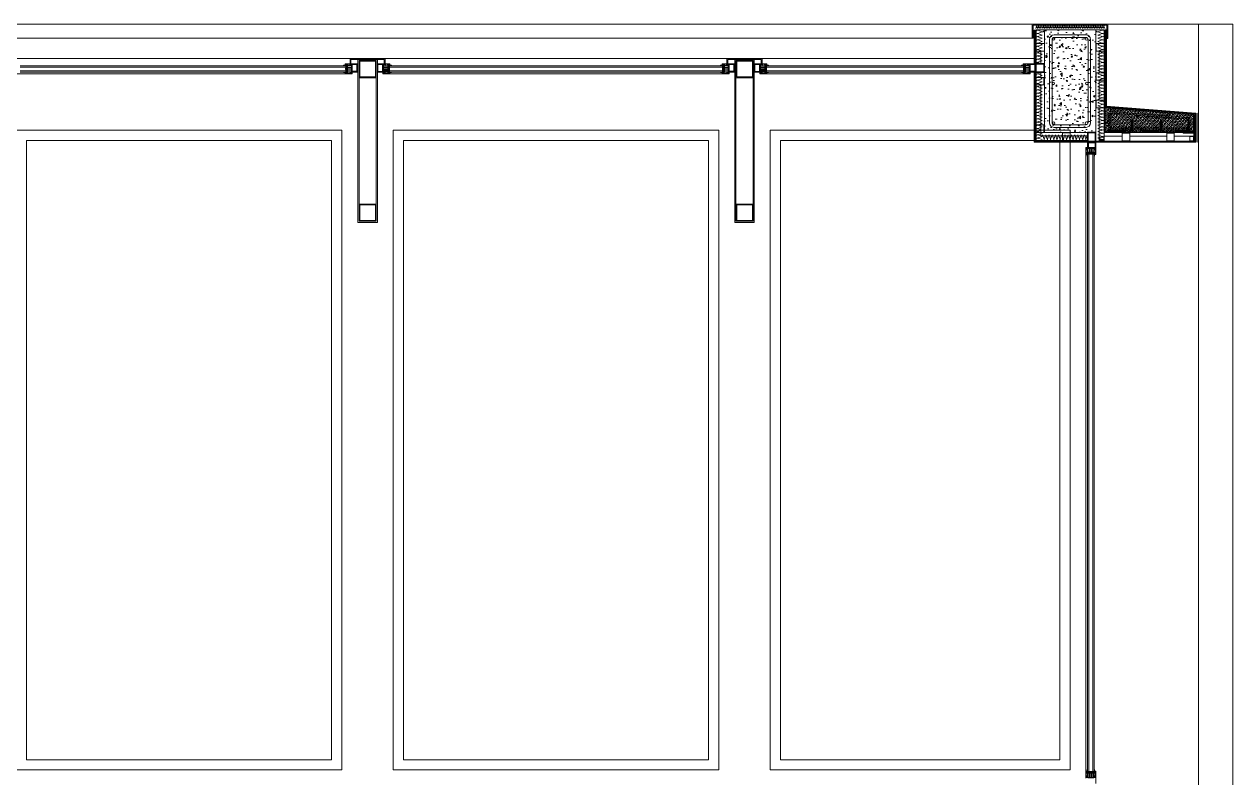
# Model space of a CAD drawing. Header units: metres. Extents: x -175 to 101, y -7 to 93.
# Drawn here: x 54.22 to 61.28, y -0.79 to 3.61 of the extents above; entities that cross this region are included whole.
import ezdxf

# ---------------------------------------------------------------- set-up
doc = ezdxf.new("R2010")
doc.units = ezdxf.units.M
doc.linetypes.add('HIDDEN', pattern=[0.375, 0.25, -0.125])
for name, color, linetype, lineweight, transparency in [('DC_AISLAMIENTO', 14, 'Continuous', 9, 0.3), ('DC_ARMADURA', 251, 'Continuous', 9, 0.3), ('DC_LINEA DISCONTINUA', 251, 'HIDDEN', 9, 0.3), ('DC_SOMBREADO', 252, 'Continuous', 9, 0.4), ('DC_TRANSPARENTE', 251, 'Continuous', 9, 0.4), ('DG_CALLES', 250, 'Continuous', 9, 0.5), ('DG_TRANSPARENTE', 251, 'Continuous', 9, 0.8)]:
    doc.layers.add(name, color=color, linetype=linetype, lineweight=lineweight, transparency=transparency)
doc.layers.add('DC_LINEA', color=251, linetype='Continuous', lineweight=9)

# ---------------------------------------------------------------- blocks, each defined once
blk = doc.blocks.new('AISLM1')
at = {"layer": 'DC_AISLAMIENTO'}
for p, q in [((-6235.44, 2491.68), (-6235.419, 2491.743)), ((-6235.417, 2491.743), (-6235.396, 2491.68))]:
    blk.add_line(p, q, dxfattribs=at)
blk.add_arc((-6235.44, 2491.749), 0.0225, 345, 90, dxfattribs=at)
blk = doc.blocks.new('pilarsito')
at = {"layer": 'DC_LINEA', "transparency": 33554475}
h = blk.add_hatch(dxfattribs=at)
h.set_pattern_fill('AR-CONC', color=256, scale=0.0005, angle=45)
h.set_pattern_definition([(95, (106.119246, -54.06023), (0.070047325, 0.05877669), [0.009525, -0.104775]), (40, (106.11925, -54.06023), (-0.08000923, 0.05508836), [0.00762, -0.08382029]), (145.45144, (106.12508, -54.05533), (-0.0099619, 0.11386505), [0.008095, -0.08904512]), (91.1842, (106.10129, -54.04227), (0.11070512, 0.0809767), [0.0142875, -0.1571625]), (141.63556, (106.11051, -54.03552), (-0.0035433, 0.17141338), [0.01214251, -0.1335678]), (36.18415, (106.10129, -54.04227), (-0.0035433, 0.17141338), [0.01142998, -0.12572987]), (66, (106.114756, -54.03778), (0.08975999, 0.017447575), [0.009525, -0.104775]), (11, (106.11476, -54.03778), (-0.04326996, 0.0869706), [0.00762, -0.08382]), (116.45145, (106.12224, -54.036325), (0.04649003, 0.10441817), [0.008095, -0.08904497]), (82.5, (106.119246, -54.06023), (-0.028802735, 0.030986707), [0, -0.082804, 0, -0.08509, 0, -0.0841375]), (52.5, (106.119246, -54.06023), (-0.011794864, 0.0590435), [0, -0.048514, 0, -0.080899, 0, -0.0320675]), (12.5, (106.09922, -54.080256), (0.049963932, 0.045913098), [0, -0.03175, 0, -0.09906, 0, -0.131445]), (2.5, (106.09024, -54.089236), (0.043381952, 0.061361196), [0, -0.041275, 0, -0.065786, 0, -0.093345])])
h.paths.add_polyline_path([(43.4781, 3.5734), (43.1781, 3.5734), (43.1781, 2.9734), (43.4781, 2.9734)])
at = {"layer": 'DC_LINEA'}
blk.add_lwpolyline([(43.1781, 2.9734), (43.4781, 2.9734), (43.4781, 3.5734), (43.1781, 3.5734)], close=True, dxfattribs=at)
at = {"layer": 'DG_TRANSPARENTE'}
for p, q in [((43.4216, 3.5434), (43.2347, 3.5434)), ((43.4216, 3.5285), (43.2347, 3.5285)), ((43.2081, 3.0299), (43.2081, 3.5169)), ((43.223, 3.0299), (43.223, 3.5169)), ((43.4333, 3.5169), (43.4333, 3.0299)), ((43.4481, 3.5169), (43.4481, 3.0299)), ((43.4216, 3.0183), (43.2347, 3.0183)), ((43.4216, 3.0034), (43.2347, 3.0034))]:
    blk.add_line(p, q, dxfattribs=at)
for centre in [(43.232, 3.519), (43.4243, 3.519), (43.2305, 3.2599), (43.4258, 3.2599), (43.232, 3.0278), (43.4243, 3.0278)]:
    blk.add_circle(centre, 0.00744, dxfattribs=at)
for centre, radius, start, end in [((43.2347, 3.5169), 0.0265, 90, 180), ((43.2347, 3.5169), 0.0116, 90, 180), ((43.4216, 3.5169), 0.0265, 0, 90), ((43.4216, 3.5169), 0.0116, 0, 90), ((43.2347, 3.0299), 0.0265, 180, 270), ((43.2347, 3.0299), 0.0116, 180, 270), ((43.4216, 3.0299), 0.0265, 270, 360), ((43.4216, 3.0299), 0.0116, 270, 360)]:
    blk.add_arc(centre, radius, start, end, dxfattribs=at)
blk = doc.blocks.new('viga huerta')
at = {"layer": 'DC_LINEA', "linetype": 'Continuous'}
for p, q in [((49.573, 4.8324), (49.573, 3.8951)), ((49.673, 4.8324), (49.673, 3.8951))]:
    blk.add_line(p, q, dxfattribs=at)
at = {"layer": 'DC_LINEA'}
blk.add_lwpolyline([(49.5659, 4.8396), (49.6801, 4.8396), (49.6801, 3.888), (49.5659, 3.888)], close=True, dxfattribs=at)
at = {"layer": 'DC_LINEA', "linetype": 'Continuous'}
for points in [[(49.573, 4.7324), (49.673, 4.7324), (49.673, 4.8324), (49.573, 4.8324)], [(49.5773, 4.7367), (49.6687, 4.7367), (49.6687, 4.8281), (49.5773, 4.8281)], [(49.573, 3.8951), (49.673, 3.8951), (49.673, 3.9951), (49.573, 3.9951)], [(49.5773, 3.8994), (49.6687, 3.8994), (49.6687, 3.9908), (49.5773, 3.9908)]]:
    blk.add_lwpolyline(points, close=True, dxfattribs=at)

msp = doc.modelspace()

# ---------------------------------------------------------------- hatches: boundary and pattern name
at = {"layer": 'DC_ARMADURA'}
h = msp.add_hatch(color=256, dxfattribs=at)
edge = h.paths.add_edge_path()
edge.add_arc((60.5671, 3.0816), 0.005, 0, 360)
h = msp.add_hatch(color=256, dxfattribs=at)
edge = h.paths.add_edge_path()
edge.add_arc((60.7198, 3.0697), 0.005, 0, 360)
h = msp.add_hatch(color=256, dxfattribs=at)
edge = h.paths.add_edge_path()
edge.add_arc((60.834, 3.0608), 0.005, 0, 360)
h = msp.add_hatch(color=256, dxfattribs=at)
edge = h.paths.add_edge_path()
edge.add_arc((61.0141, 3.0469), 0.005, 0, 360)
h = msp.add_hatch(color=256, dxfattribs=at)
edge = h.paths.add_edge_path()
edge.add_arc((60.5678, 3.003), 0.005, 0, 360)
h = msp.add_hatch(color=256, dxfattribs=at)
edge = h.paths.add_edge_path()
edge.add_arc((60.7186, 3.003), 0.005, 0, 360)
h = msp.add_hatch(color=256, dxfattribs=at)
edge = h.paths.add_edge_path()
edge.add_arc((60.8335, 3.003), 0.005, 0, 360)
h = msp.add_hatch(color=256, dxfattribs=at)
edge = h.paths.add_edge_path()
edge.add_arc((61.0143, 3.003), 0.005, 0, 360)
at = {"layer": 'DC_SOMBREADO', "linetype": 'Continuous', "true_color": 0x000000, "transparency": 33554495}
h = msp.add_hatch(dxfattribs=at)
h.set_pattern_fill('BRASS', color=18, scale=0.0025, angle=47)
h.set_pattern_definition([(47, (6277.349402, -2497.886408), (-0.011610240013, 0.010826723966), []), (47, (6277.343597, -2497.880995), (-0.011610240013, 0.010826723966), [0.0079375, -0.00396875])])
h.paths.add_polyline_path([(60.5331, 3.1178), (61.0481, 3.0774), (61.0481, 2.9774), (60.5331, 2.9774)])
h = msp.add_hatch(dxfattribs=at)
h.set_pattern_fill('BRASS', color=18, scale=0.0025, angle=47)
h.set_pattern_definition([(47, (6277.349402, -2497.886408), (-0.011610240013, 0.010826723966), []), (47, (6277.343597, -2497.880995), (-0.011610240013, 0.010826723966), [0.0079375, -0.00396875])])
h.paths.add_polyline_path([(60.5331, 3.1178), (61.0481, 3.0774), (61.0481, 2.9774), (60.5331, 2.9774)])
at = {"layer": 'DG_CALLES', "linetype": 'Continuous', "true_color": 0x636466, "transparency": 33554483}
h = msp.add_hatch(color=251, dxfattribs=at)
h.dxf.hatch_style = 1
h.paths.add_polyline_path([(61.0481, 3.0774), (61.0531, 3.0769), (61.0531, 2.9724), (60.5281, 2.9724), (60.5281, 3.1182), (60.5331, 3.1178), (60.5331, 2.9774), (61.0481, 2.9774)])
h = msp.add_hatch(color=251, dxfattribs=at)
h.dxf.hatch_style = 1
h.paths.add_polyline_path([(61.0481, 3.0774), (61.0531, 3.0769), (61.0531, 2.9724), (60.5281, 2.9724), (60.5281, 3.1182), (60.5331, 3.1178), (60.5331, 2.9774), (61.0481, 2.9774)])

# ---------------------------------------------------------------- linework, layer by layer
for p, q in [((56.1678, 3.3285), (56.1678, 3.3702)), ((56.2885, 3.3285), (56.2885, 3.3702)), ((58.3678, 3.3285), (58.3678, 3.3702)), ((58.4885, 3.3285), (58.4885, 3.3702)), ((60.1238, 3.3285), (60.1238, 3.3702)), ((60.4332, 2.9141), (60.4749, 2.9141))]:
    msp.add_line(p, q)
for points in [[(56.1355, 3.3512), (56.1355, 3.3618), (56.1097, 3.3618), (56.1097, 3.3512)], [(56.1097, 3.3501), (56.1097, 3.3395), (56.1355, 3.3395), (56.1355, 3.3501)], [(56.1355, 3.3274), (56.1355, 3.338), (56.1097, 3.338), (56.1097, 3.3274)], [(56.3208, 3.3512), (56.3208, 3.3618), (56.3465, 3.3618), (56.3465, 3.3512)], [(56.3465, 3.3501), (56.3465, 3.3395), (56.3208, 3.3395), (56.3208, 3.3501)], [(56.3208, 3.3274), (56.3208, 3.338), (56.3465, 3.338), (56.3465, 3.3274)], [(58.3355, 3.3512), (58.3355, 3.3618), (58.3097, 3.3618), (58.3097, 3.3512)], [(58.3097, 3.3501), (58.3097, 3.3395), (58.3355, 3.3395), (58.3355, 3.3501)], [(58.3355, 3.3274), (58.3355, 3.338), (58.3097, 3.338), (58.3097, 3.3274)], [(58.5208, 3.3512), (58.5208, 3.3618), (58.5465, 3.3618), (58.5465, 3.3512)], [(58.5465, 3.3501), (58.5465, 3.3395), (58.5208, 3.3395), (58.5208, 3.3501)], [(58.5208, 3.3274), (58.5208, 3.338), (58.5465, 3.338), (58.5465, 3.3274)], [(60.0916, 3.3512), (60.0916, 3.3618), (60.0658, 3.3618), (60.0658, 3.3512)], [(60.0658, 3.3501), (60.0658, 3.3395), (60.0916, 3.3395), (60.0916, 3.3501)], [(60.0916, 3.3274), (60.0916, 3.338), (60.0658, 3.338), (60.0658, 3.3274)], [(60.4321, 2.8819), (60.4427, 2.8819), (60.4427, 2.8561), (60.4321, 2.8561)], [(60.4549, 2.8561), (60.4443, 2.8561), (60.4443, 2.8819), (60.4549, 2.8819)], [(60.4559, 2.8819), (60.4665, 2.8819), (60.4665, 2.8561), (60.4559, 2.8561)], [(60.4321, -0.7915), (60.4427, -0.7915), (60.4427, -0.7657), (60.4321, -0.7657)], [(60.4549, -0.7657), (60.4443, -0.7657), (60.4443, -0.7915), (60.4549, -0.7915)], [(60.4559, -0.7915), (60.4665, -0.7915), (60.4665, -0.7657), (60.4559, -0.7657)]]:
    msp.add_lwpolyline(points, close=True)
for points in [[(56.1678, 3.3285), (56.1388, 3.3285), (56.1388, 3.3702)], [(56.2885, 3.3285), (56.3175, 3.3285), (56.3175, 3.3702)], [(58.3678, 3.3285), (58.3388, 3.3285), (58.3388, 3.3702)], [(58.4885, 3.3285), (58.5175, 3.3285), (58.5175, 3.3702)], [(60.1238, 3.3285), (60.0948, 3.3285), (60.0948, 3.3702)], [(60.4332, 2.9141), (60.4332, 2.8851), (60.4749, 2.8851)]]:
    msp.add_lwpolyline(points)
at = {"layer": 'DC_AISLAMIENTO'}
for p, q in [((60.1399, 3.5706), (60.1484, 3.5734)), ((60.1663, 3.5612), (60.1399, 3.57)), ((60.4899, 3.5612), (60.5163, 3.57)), ((60.5163, 3.5706), (60.5079, 3.5734))]:
    msp.add_line(p, q, dxfattribs=at)
for centre, start, end in [((60.1375, 3.5609), 75.00002, 180.00002), ((60.1375, 3.5797), 221.81443, 284.99999), ((60.1688, 3.5703), 255.00006, 19.46802), ((60.4875, 3.5703), 160.53198, 284.99994), ((60.5188, 3.5797), 255.00001, 318.18557), ((60.5188, 3.5609), 359.99998, 104.99998)]:
    msp.add_arc(centre, 0.00937, start, end, dxfattribs=at)
at = {"layer": 'DC_ARMADURA', "ltscale": 0.2}
for p, q in [((60.5536, 2.9997), (60.5536, 3.0855)), ((60.5621, 3.0838), (60.562, 3.0014)), ((61.017, 3.0617), (60.5643, 3.0969)), ((61.0164, 3.0517), (60.5651, 3.0868)), ((61.0192, 3.0484), (61.0193, 3.0014)), ((61.0276, 2.9997), (61.0277, 3.0496)), ((61.0159, 2.998), (60.5653, 2.998)), ((61.0159, 2.988), (60.5653, 2.988))]:
    msp.add_line(p, q, dxfattribs=at)
for centre in [(60.5671, 3.0816), (60.7198, 3.0697), (60.834, 3.0608), (61.0141, 3.0469), (60.5678, 3.003), (60.7186, 3.003), (60.8335, 3.003), (61.0143, 3.003)]:
    msp.add_circle(centre, 0.005, dxfattribs=at)
for centre, radius, start, end in [((60.5653, 3.0853), 0.0117, 94.76364, 180.28134), ((60.5652, 3.0837), 0.00311, 91.06541, 184.21855), ((61.0159, 3.0484), 0.00332, 359.83578, 85.35428), ((61.0151, 3.0493), 0.0126, 359.8255, 81.87696), ((60.5653, 2.9997), 0.0117, 180, 270), ((60.5653, 3.0014), 0.00333, 180, 270), ((61.0159, 3.0014), 0.00333, 270, 0), ((61.0159, 2.9997), 0.0117, 270, 0)]:
    msp.add_arc(centre, radius, start, end, dxfattribs=at)
at = {"layer": 'DC_LINEA'}
for p, q in [((60.1181, 3.5712), (60.1231, 3.5712)), ((60.1781, 3.5734), (60.1281, 3.5734)), ((60.4781, 3.5734), (60.5281, 3.5734)), ((60.5332, 3.5734), (60.5382, 3.5734)), ((60.1124, 3.5238), (60.1074, 3.5238)), ((60.5482, 3.5215), (60.5432, 3.5215)), ((60.4781, 2.9724), (60.4781, 3.3724)), ((60.1581, 2.9734), (60.1581, 2.9534)), ((60.43, 2.9174), (60.1181, 2.9174)), ((60.43, 2.9224), (60.1231, 2.9224)), ((60.43, 2.9274), (60.1281, 2.9274)), ((60.1581, 2.9534), (60.43, 2.9534)), ((60.43, 2.9174), (60.4781, 2.9174))]:
    msp.add_line(p, q, dxfattribs=at)
at = {"layer": 'DC_LINEA', "linetype": 'Continuous'}
for p, q in [((60.1581, 3.3734), (60.1581, 3.449)), ((60.4981, 3.3224), (60.4981, 3.449)), ((60.1581, 3.295), (60.1581, 3.3253)), ((60.4781, 3.1224), (60.4781, 3.3234)), ((60.1581, 2.9734), (60.1581, 3.2509)), ((60.4981, 3.1623), (60.4981, 3.2782)), ((60.4981, 2.9224), (60.4981, 3.1182)), ((60.5281, 3.1182), (60.5331, 3.1178)), ((60.5281, 3.1182), (60.5331, 3.1178)), ((61.0481, 3.0774), (60.5331, 3.1178)), ((61.0481, 3.0774), (61.0531, 3.0769)), ((61.0481, 3.0774), (61.0531, 3.0769)), ((61.0531, 3.0769), (61.0531, 2.9724)), ((61.0581, 3.0806), (61.0581, 2.9233)), ((61.0731, 3.0854), (61.0731, 2.9174)), ((61.0731, 3.0854), (61.0781, 3.085)), ((61.0781, 3.085), (61.0781, 2.9174)), ((60.5281, 2.9724), (61.0231, 2.9724)), ((60.5281, 2.9724), (60.5281, 2.9224)), ((60.9896, 2.9724), (61.0531, 2.9724)), ((61.0531, 2.9724), (61.0531, 2.9922)), ((61.0531, 2.9724), (61.0531, 2.9922)), ((61.0781, -1.1154), (61.0781, 2.967)), ((60.43, 2.9224), (61.0458, 2.9224)), ((60.43, 2.9174), (61.0458, 2.9174)), ((60.4981, 2.9307), (60.5281, 2.9307)), ((60.5281, 2.9524), (60.6326, 2.9524)), ((60.6767, 2.9524), (60.892, 2.9524)), ((60.9361, 2.9524), (61.05, 2.9524)), ((61.0458, 2.9174), (61.0458, 2.9224)), ((61.0476, 2.9174), (61.0476, 2.9243)), ((61.0476, 2.9174), (61.0631, 2.9174)), ((61.0481, 2.9243), (61.0499, 2.9243)), ((61.0495, 2.9243), (61.0495, 2.9224)), ((61.0495, 2.9224), (61.0531, 2.9224)), ((61.0572, 2.9224), (61.0495, 2.9224)), ((61.0731, 2.9174), (61.0781, 2.9174))]:
    msp.add_line(p, q, dxfattribs=at)
at = {"layer": 'DC_LINEA', "color": 7, "lineweight": 0}
for p, q in [((55.1281, 3.3634), (54.201, 3.3634)), ((54.201, 3.3554), (55.1281, 3.3554)), ((55.1281, 3.3337), (54.201, 3.3337)), ((54.201, 3.3258), (55.1281, 3.3258)), ((55.1281, 3.3634), (56.0553, 3.3634)), ((56.0553, 3.3554), (55.1281, 3.3554)), ((55.1281, 3.3337), (56.0553, 3.3337)), ((56.0553, 3.3258), (55.1281, 3.3258)), ((56.1678, 3.3702), (56.1388, 3.3702)), ((56.2885, 3.3702), (56.3175, 3.3702)), ((57.3281, 3.3634), (56.401, 3.3634)), ((56.401, 3.3554), (57.3281, 3.3554)), ((57.3281, 3.3337), (56.401, 3.3337)), ((56.401, 3.3258), (57.3281, 3.3258)), ((57.3281, 3.3634), (58.2553, 3.3634)), ((58.2553, 3.3554), (57.3281, 3.3554)), ((57.3281, 3.3337), (58.2553, 3.3337)), ((58.2553, 3.3258), (57.3281, 3.3258)), ((58.3678, 3.3702), (58.3388, 3.3702)), ((58.4885, 3.3702), (58.5175, 3.3702)), ((59.3222, 3.3634), (58.601, 3.3634)), ((58.601, 3.3554), (59.3222, 3.3554)), ((59.3222, 3.3337), (58.601, 3.3337)), ((58.601, 3.3258), (59.3222, 3.3258)), ((59.3222, 3.3634), (60.0114, 3.3634)), ((60.0114, 3.3554), (59.3222, 3.3554)), ((59.3222, 3.3337), (60.0114, 3.3337)), ((60.0114, 3.3258), (59.3222, 3.3258)), ((60.1238, 3.3702), (60.0948, 3.3702)), ((60.4749, 2.9141), (60.4749, 2.8851)), ((60.4305, 2.8017), (60.4305, 1.0479)), ((60.4385, 1.0479), (60.4385, 2.8017)), ((60.4601, 2.8017), (60.4601, 1.0479)), ((60.4681, 1.0479), (60.4681, 2.8017)), ((60.4305, -0.7113), (60.4305, 1.0479)), ((60.4385, 1.0479), (60.4385, -0.7113)), ((60.4601, -0.7113), (60.4601, 1.0479)), ((60.4681, 1.0479), (60.4681, -0.7113))]:
    msp.add_line(p, q, dxfattribs=at)
at = {"layer": 'DC_LINEA', "lineweight": 25}
for p, q in [((60.5013, 2.9242), (60.5013, 2.9224)), ((60.525, 2.9242), (60.525, 2.9224)), ((61.0486, 2.9492), (61.0504, 2.9492)), ((61.0486, 2.9255), (61.0504, 2.9255))]:
    msp.add_line(p, q, dxfattribs=at)
at = {"layer": 'DC_LINEA'}
for points in [[(60.5482, 3.5215), (60.5482, 3.6056), (60.1074, 3.6056), (60.1074, 3.5238)], [(60.5432, 3.5215), (60.5432, 3.6006), (60.1124, 3.6006), (60.1124, 3.5238)], [(56.1255, 3.3729), (56.1255, 3.4053), (56.3308, 3.4053), (56.3308, 3.3734)], [(56.1305, 3.3729), (56.1305, 3.4003), (56.3258, 3.4003), (56.3258, 3.3734)], [(58.5308, 3.3729), (58.5308, 3.4053), (58.3255, 3.4053), (58.3255, 3.3734)], [(58.5258, 3.3729), (58.5258, 3.4003), (58.3305, 3.4003), (58.3305, 3.3734)]]:
    msp.add_lwpolyline(points, dxfattribs=at)
at = {"layer": 'DC_LINEA', "lineweight": 25}
for points in [[(60.1181, 3.5712), (60.1181, 3.3734)], [(60.1231, 3.5712), (60.1231, 3.3734)], [(60.1281, 3.5734), (60.1281, 3.3734)], [(60.5281, 3.5734), (60.5281, 3.3734)], [(60.5332, 3.5734), (60.5332, 3.3734)], [(60.5382, 3.5734), (60.5382, 3.3734)], [(60.1181, 3.3253), (60.1181, 2.9174)], [(60.1231, 3.3253), (60.1231, 2.9224)], [(60.1281, 3.3253), (60.1281, 2.9274)], [(60.5281, 3.3734), (60.5281, 3.1182)], [(60.5332, 3.3734), (60.5332, 3.1228), (61.0572, 3.0816)], [(60.525, 2.9242), (60.5013, 2.9242)], [(61.0486, 2.9492), (61.0486, 2.9255)]]:
    msp.add_lwpolyline(points, dxfattribs=at)
at = {"layer": 'DC_LINEA', "lineweight": 15}
for points in [[(60.1755, 3.4932), (60.1281, 3.4932), (60.1281, 3.449), (60.1755, 3.449)], [(60.1299, 3.4932), (60.1299, 3.449)], [(60.4781, 3.449), (60.4808, 3.449), (60.4808, 3.4932), (60.4781, 3.4932)], [(60.4781, 3.449), (60.4781, 3.4932)], [(60.4808, 3.4932), (60.5281, 3.4932), (60.5281, 3.449), (60.4808, 3.449)], [(60.5264, 3.4932), (60.5264, 3.449)], [(60.4781, 3.2782), (60.4808, 3.2782), (60.4808, 3.3224), (60.4781, 3.3224)], [(60.4781, 3.2782), (60.4781, 3.3224)], [(60.4808, 3.3224), (60.5281, 3.3224), (60.5281, 3.2782), (60.4808, 3.2782)], [(60.5264, 3.3224), (60.5264, 3.2782)], [(60.1755, 3.295), (60.1281, 3.295), (60.1281, 3.2509), (60.1755, 3.2509)], [(60.1299, 3.295), (60.1299, 3.2509)], [(60.1781, 3.2509), (60.1755, 3.2509), (60.1755, 3.295), (60.1781, 3.295)], [(60.4781, 3.1182), (60.4808, 3.1182), (60.4808, 3.1623), (60.4781, 3.1623)], [(60.4781, 3.1182), (60.4781, 3.1623)], [(60.4808, 3.1623), (60.5281, 3.1623), (60.5281, 3.1182), (60.4808, 3.1182)], [(60.5264, 3.1623), (60.5264, 3.1182)], [(60.1755, 3.0175), (60.1281, 3.0175), (60.1281, 2.9734), (60.1755, 2.9734)], [(60.1299, 3.0175), (60.1299, 2.9734)], [(60.1781, 2.9734), (60.1755, 2.9734), (60.1755, 3.0175), (60.1781, 3.0175)], [(60.3285, 2.9734), (60.3285, 2.9708), (60.2844, 2.9708), (60.2844, 2.9734)], [(60.2844, 2.9708), (60.2844, 2.9224), (60.3285, 2.9224), (60.3285, 2.9708)], [(60.6326, 2.9724), (60.6326, 2.9697), (60.6767, 2.9697), (60.6767, 2.9724)], [(60.6326, 2.9724), (60.6767, 2.9724)], [(60.6767, 2.9697), (60.6767, 2.9224), (60.6326, 2.9224), (60.6326, 2.9697)], [(60.8925, 2.9724), (60.8925, 2.9697), (60.9367, 2.9697), (60.9367, 2.9724)], [(60.8925, 2.9724), (60.9367, 2.9724)], [(60.9367, 2.9697), (60.9367, 2.9224), (60.8925, 2.9224), (60.8925, 2.9697)], [(60.6767, 2.9241), (60.6326, 2.9241)], [(60.9367, 2.9241), (60.8925, 2.9241)]]:
    msp.add_lwpolyline(points, dxfattribs=at)
at = {"layer": 'DC_LINEA', "color": 8, "lineweight": 0, "true_color": 0x767676}
for points in [[(54.1582, 3.3157), (54.201, 3.3157), (55.1281, 3.3157)], [(56.0981, 3.3157), (56.0553, 3.3157), (55.1281, 3.3157)], [(56.3582, 3.3157), (56.401, 3.3157), (57.3281, 3.3157)], [(58.2981, 3.3157), (58.2553, 3.3157), (57.3281, 3.3157)], [(58.5582, 3.3157), (58.601, 3.3157), (59.3222, 3.3157)], [(60.0542, 3.3157), (60.0114, 3.3157), (59.3222, 3.3157)], [(60.4205, 2.8445), (60.4205, 2.8017), (60.4205, 1.0479)], [(60.4205, -0.7541), (60.4205, -0.7113), (60.4205, 1.0479)]]:
    msp.add_lwpolyline(points, dxfattribs=at)
at = {"layer": 'DC_LINEA', "color": 7, "lineweight": 0}
for points in [[(56.0553, 3.3634), (56.1002, 3.3634), (56.1002, 3.3554)], [(56.0553, 3.3337), (56.1002, 3.3337), (56.0997, 3.3448), (56.1002, 3.3554), (56.0553, 3.3554)], [(56.1002, 3.3337), (56.1002, 3.3258), (56.0553, 3.3258)], [(56.1355, 3.3702), (56.1271, 3.3702), (56.1271, 3.3692), (56.1239, 3.3692), (56.1239, 3.3702), (56.125, 3.3702), (56.125, 3.3713), (56.1103, 3.3713), (56.1103, 3.3702), (56.1119, 3.3702), (56.1119, 3.3692), (56.1055, 3.3692), (56.1055, 3.3702), (56.1071, 3.3702), (56.1071, 3.3713), (56.0997, 3.3713), (56.0997, 3.3702), (56.1013, 3.3702), (56.1013, 3.3697), (56.1013, 3.3692), (56.0981, 3.3692), (56.0981, 3.3734), (56.1388, 3.3734), (56.171, 3.3734)], [(56.1355, 3.3702), (56.1355, 3.3634), (56.1097, 3.3634), (56.1097, 3.3671), (56.1082, 3.3671), (56.1082, 3.3221), (56.1097, 3.3221), (56.1097, 3.3258), (56.1355, 3.3258), (56.1355, 3.3189), (56.1271, 3.3189), (56.1271, 3.32), (56.1239, 3.32), (56.1239, 3.3189), (56.125, 3.3189), (56.125, 3.3179), (56.1103, 3.3179), (56.1103, 3.3189), (56.1119, 3.3189), (56.1119, 3.32), (56.1055, 3.32), (56.1055, 3.3189), (56.1071, 3.3189), (56.1071, 3.3179), (56.0997, 3.3179), (56.0997, 3.3189), (56.1013, 3.3189), (56.1013, 3.3194), (56.1013, 3.32), (56.0981, 3.32), (56.0981, 3.3157), (56.1388, 3.3157), (56.1388, 3.3253), (56.171, 3.3253)], [(56.3208, 3.3702), (56.3292, 3.3702), (56.3292, 3.3692), (56.3323, 3.3692), (56.3323, 3.3702), (56.3313, 3.3702), (56.3313, 3.3713), (56.346, 3.3713), (56.346, 3.3702), (56.3444, 3.3702), (56.3444, 3.3692), (56.3508, 3.3692), (56.3508, 3.3702), (56.3492, 3.3702), (56.3492, 3.3713), (56.3566, 3.3713), (56.3566, 3.3702), (56.355, 3.3702), (56.355, 3.3697), (56.355, 3.3692), (56.3582, 3.3692), (56.3582, 3.3734), (56.3175, 3.3734), (56.2853, 3.3734)], [(56.3208, 3.3702), (56.3208, 3.3634), (56.3465, 3.3634), (56.3465, 3.3671), (56.3481, 3.3671), (56.3481, 3.3221), (56.3465, 3.3221), (56.3465, 3.3258), (56.3208, 3.3258), (56.3208, 3.3189), (56.3292, 3.3189), (56.3292, 3.32), (56.3323, 3.32), (56.3323, 3.3189), (56.3313, 3.3189), (56.3313, 3.3179), (56.346, 3.3179), (56.346, 3.3189), (56.3444, 3.3189), (56.3444, 3.32), (56.3508, 3.32), (56.3508, 3.3189), (56.3492, 3.3189), (56.3492, 3.3179), (56.3566, 3.3179), (56.3566, 3.3189), (56.355, 3.3189), (56.355, 3.3194), (56.355, 3.32), (56.3582, 3.32), (56.3582, 3.3157), (56.3175, 3.3157), (56.3175, 3.3253), (56.2853, 3.3253)], [(56.401, 3.3634), (56.356, 3.3634), (56.356, 3.3554)], [(56.401, 3.3337), (56.356, 3.3337), (56.3566, 3.3448), (56.356, 3.3554), (56.401, 3.3554)], [(56.356, 3.3337), (56.356, 3.3258), (56.401, 3.3258)], [(58.2553, 3.3634), (58.3002, 3.3634), (58.3002, 3.3554)], [(58.2553, 3.3337), (58.3002, 3.3337), (58.2997, 3.3448), (58.3002, 3.3554), (58.2553, 3.3554)], [(58.3002, 3.3337), (58.3002, 3.3258), (58.2553, 3.3258)], [(58.3355, 3.3702), (58.3271, 3.3702), (58.3271, 3.3692), (58.3239, 3.3692), (58.3239, 3.3702), (58.325, 3.3702), (58.325, 3.3713), (58.3103, 3.3713), (58.3103, 3.3702), (58.3119, 3.3702), (58.3119, 3.3692), (58.3055, 3.3692), (58.3055, 3.3702), (58.3071, 3.3702), (58.3071, 3.3713), (58.2997, 3.3713), (58.2997, 3.3702), (58.3013, 3.3702), (58.3013, 3.3697), (58.3013, 3.3692), (58.2981, 3.3692), (58.2981, 3.3734), (58.3388, 3.3734), (58.371, 3.3734)], [(58.3355, 3.3702), (58.3355, 3.3634), (58.3097, 3.3634), (58.3097, 3.3671), (58.3082, 3.3671), (58.3082, 3.3221), (58.3097, 3.3221), (58.3097, 3.3258), (58.3355, 3.3258), (58.3355, 3.3189), (58.3271, 3.3189), (58.3271, 3.32), (58.3239, 3.32), (58.3239, 3.3189), (58.325, 3.3189), (58.325, 3.3179), (58.3103, 3.3179), (58.3103, 3.3189), (58.3119, 3.3189), (58.3119, 3.32), (58.3055, 3.32), (58.3055, 3.3189), (58.3071, 3.3189), (58.3071, 3.3179), (58.2997, 3.3179), (58.2997, 3.3189), (58.3013, 3.3189), (58.3013, 3.3194), (58.3013, 3.32), (58.2981, 3.32), (58.2981, 3.3157), (58.3388, 3.3157), (58.3388, 3.3253), (58.371, 3.3253)], [(58.5208, 3.3702), (58.5292, 3.3702), (58.5292, 3.3692), (58.5323, 3.3692), (58.5323, 3.3702), (58.5313, 3.3702), (58.5313, 3.3713), (58.546, 3.3713), (58.546, 3.3702), (58.5444, 3.3702), (58.5444, 3.3692), (58.5508, 3.3692), (58.5508, 3.3702), (58.5492, 3.3702), (58.5492, 3.3713), (58.5566, 3.3713), (58.5566, 3.3702), (58.555, 3.3702), (58.555, 3.3697), (58.555, 3.3692), (58.5582, 3.3692), (58.5582, 3.3734), (58.5175, 3.3734), (58.4853, 3.3734)], [(58.5208, 3.3702), (58.5208, 3.3634), (58.5465, 3.3634), (58.5465, 3.3671), (58.5481, 3.3671), (58.5481, 3.3221), (58.5465, 3.3221), (58.5465, 3.3258), (58.5208, 3.3258), (58.5208, 3.3189), (58.5292, 3.3189), (58.5292, 3.32), (58.5323, 3.32), (58.5323, 3.3189), (58.5313, 3.3189), (58.5313, 3.3179), (58.546, 3.3179), (58.546, 3.3189), (58.5444, 3.3189), (58.5444, 3.32), (58.5508, 3.32), (58.5508, 3.3189), (58.5492, 3.3189), (58.5492, 3.3179), (58.5566, 3.3179), (58.5566, 3.3189), (58.555, 3.3189), (58.555, 3.3194), (58.555, 3.32), (58.5582, 3.32), (58.5582, 3.3157), (58.5175, 3.3157), (58.5175, 3.3253), (58.4853, 3.3253)], [(58.601, 3.3634), (58.556, 3.3634), (58.556, 3.3554)], [(58.601, 3.3337), (58.556, 3.3337), (58.5566, 3.3448), (58.556, 3.3554), (58.601, 3.3554)], [(58.556, 3.3337), (58.556, 3.3258), (58.601, 3.3258)], [(60.0114, 3.3634), (60.0563, 3.3634), (60.0563, 3.3554)], [(60.0114, 3.3337), (60.0563, 3.3337), (60.0558, 3.3448), (60.0563, 3.3554), (60.0114, 3.3554)], [(60.0563, 3.3337), (60.0563, 3.3258), (60.0114, 3.3258)], [(60.0916, 3.3702), (60.0832, 3.3702), (60.0832, 3.3692), (60.08, 3.3692), (60.08, 3.3702), (60.0811, 3.3702), (60.0811, 3.3713), (60.0664, 3.3713), (60.0664, 3.3702), (60.068, 3.3702), (60.068, 3.3692), (60.0616, 3.3692), (60.0616, 3.3702), (60.0632, 3.3702), (60.0632, 3.3713), (60.0558, 3.3713), (60.0558, 3.3702), (60.0574, 3.3702), (60.0574, 3.3697), (60.0574, 3.3692), (60.0542, 3.3692), (60.0542, 3.3734), (60.0948, 3.3734), (60.1271, 3.3734)], [(60.0916, 3.3702), (60.0916, 3.3634), (60.0658, 3.3634), (60.0658, 3.3671), (60.0643, 3.3671), (60.0643, 3.3221), (60.0658, 3.3221), (60.0658, 3.3258), (60.0916, 3.3258), (60.0916, 3.3189), (60.0832, 3.3189), (60.0832, 3.32), (60.08, 3.32), (60.08, 3.3189), (60.0811, 3.3189), (60.0811, 3.3179), (60.0664, 3.3179), (60.0664, 3.3189), (60.068, 3.3189), (60.068, 3.32), (60.0616, 3.32), (60.0616, 3.3189), (60.0632, 3.3189), (60.0632, 3.3179), (60.0558, 3.3179), (60.0558, 3.3189), (60.0574, 3.3189), (60.0574, 3.3194), (60.0574, 3.32), (60.0542, 3.32), (60.0542, 3.3157), (60.0948, 3.3157), (60.0948, 3.3253), (60.1271, 3.3253)], [(60.475, 2.8819), (60.4681, 2.8819), (60.4681, 2.8561), (60.4718, 2.8561), (60.4718, 2.8545), (60.4268, 2.8545), (60.4268, 2.8561), (60.4305, 2.8561), (60.4305, 2.8819), (60.4236, 2.8819), (60.4236, 2.8735), (60.4247, 2.8735), (60.4247, 2.8703), (60.4236, 2.8703), (60.4236, 2.8714), (60.4226, 2.8714), (60.4226, 2.8566), (60.4236, 2.8566), (60.4236, 2.8582), (60.4247, 2.8582), (60.4247, 2.8519), (60.4236, 2.8519), (60.4236, 2.8535), (60.4226, 2.8535), (60.4226, 2.8461), (60.4236, 2.8461), (60.4236, 2.8476), (60.4242, 2.8476), (60.4247, 2.8476), (60.4247, 2.8445), (60.4205, 2.8445), (60.4205, 2.8851), (60.43, 2.8851), (60.43, 2.9174)], [(60.475, 2.8819), (60.475, 2.8735), (60.4739, 2.8735), (60.4739, 2.8703), (60.475, 2.8703), (60.475, 2.8714), (60.476, 2.8714), (60.476, 2.8566), (60.475, 2.8566), (60.475, 2.8582), (60.4739, 2.8582), (60.4739, 2.8519), (60.475, 2.8519), (60.475, 2.8535), (60.476, 2.8535), (60.476, 2.8461), (60.475, 2.8461), (60.475, 2.8476), (60.4744, 2.8476), (60.4739, 2.8476), (60.4739, 2.8445), (60.4781, 2.8445), (60.4781, 2.8851), (60.4781, 2.9174)], [(60.4385, 2.8466), (60.4305, 2.8466), (60.4305, 2.8017)], [(60.4385, 2.8017), (60.4385, 2.8466), (60.4496, 2.8461), (60.4601, 2.8466), (60.4601, 2.8017)], [(60.4681, 2.8017), (60.4681, 2.8466), (60.4601, 2.8466)], [(60.475, -0.7915), (60.4681, -0.7915), (60.4681, -0.7657), (60.4718, -0.7657), (60.4718, -0.7641), (60.4268, -0.7641), (60.4268, -0.7657), (60.4305, -0.7657), (60.4305, -0.7915), (60.4236, -0.7915), (60.4236, -0.7831), (60.4247, -0.7831), (60.4247, -0.7799), (60.4236, -0.7799), (60.4236, -0.781), (60.4226, -0.781), (60.4226, -0.7663), (60.4236, -0.7663), (60.4236, -0.7679), (60.4247, -0.7679), (60.4247, -0.7615), (60.4236, -0.7615), (60.4236, -0.7631), (60.4226, -0.7631), (60.4226, -0.7557), (60.4236, -0.7557), (60.4236, -0.7573), (60.4242, -0.7573), (60.4247, -0.7573), (60.4247, -0.7541), (60.4205, -0.7541), (60.4205, -0.7947)], [(60.4385, -0.7562), (60.4305, -0.7562), (60.4305, -0.7113)], [(60.4385, -0.7113), (60.4385, -0.7562), (60.4496, -0.7557), (60.4601, -0.7562), (60.4601, -0.7113)], [(60.4681, -0.7113), (60.4681, -0.7562), (60.4601, -0.7562)], [(60.475, -0.7915), (60.475, -0.7831), (60.4739, -0.7831), (60.4739, -0.7799), (60.475, -0.7799), (60.475, -0.781), (60.476, -0.781), (60.476, -0.7663), (60.475, -0.7663), (60.475, -0.7679), (60.4739, -0.7679), (60.4739, -0.7615), (60.475, -0.7615), (60.475, -0.7631), (60.476, -0.7631), (60.476, -0.7557), (60.475, -0.7557), (60.475, -0.7573), (60.4744, -0.7573), (60.4739, -0.7573), (60.4739, -0.7541), (60.4781, -0.7541), (60.4781, -0.7947), (60.4781, -0.827)]]:
    msp.add_lwpolyline(points, dxfattribs=at)
for points in [[(56.1029, 3.3401), (56.1039, 3.3385), (56.1039, 3.3337), (56.1029, 3.3321), (56.1029, 3.3247), (56.0881, 3.3247), (56.0881, 3.3231), (56.1066, 3.3231), (56.1066, 3.366), (56.0881, 3.366), (56.0881, 3.3644), (56.1029, 3.3644), (56.1029, 3.357), (56.1039, 3.3559), (56.1039, 3.3507), (56.1029, 3.3491)], [(56.3534, 3.3401), (56.3523, 3.3385), (56.3523, 3.3337), (56.3534, 3.3321), (56.3534, 3.3247), (56.3682, 3.3247), (56.3682, 3.3231), (56.3497, 3.3231), (56.3497, 3.366), (56.3682, 3.366), (56.3682, 3.3644), (56.3534, 3.3644), (56.3534, 3.357), (56.3523, 3.3559), (56.3523, 3.3507), (56.3534, 3.3491)], [(58.3029, 3.3401), (58.3039, 3.3385), (58.3039, 3.3337), (58.3029, 3.3321), (58.3029, 3.3247), (58.2881, 3.3247), (58.2881, 3.3231), (58.3066, 3.3231), (58.3066, 3.366), (58.2881, 3.366), (58.2881, 3.3644), (58.3029, 3.3644), (58.3029, 3.357), (58.3039, 3.3559), (58.3039, 3.3507), (58.3029, 3.3491)], [(58.5534, 3.3401), (58.5523, 3.3385), (58.5523, 3.3337), (58.5534, 3.3321), (58.5534, 3.3247), (58.5682, 3.3247), (58.5682, 3.3231), (58.5497, 3.3231), (58.5497, 3.366), (58.5682, 3.366), (58.5682, 3.3644), (58.5534, 3.3644), (58.5534, 3.357), (58.5523, 3.3559), (58.5523, 3.3507), (58.5534, 3.3491)], [(60.059, 3.3401), (60.06, 3.3385), (60.06, 3.3337), (60.059, 3.3321), (60.059, 3.3247), (60.0441, 3.3247), (60.0441, 3.3231), (60.0627, 3.3231), (60.0627, 3.366), (60.0441, 3.366), (60.0441, 3.3644), (60.059, 3.3644), (60.059, 3.357), (60.06, 3.3559), (60.06, 3.3507), (60.059, 3.3491)], [(60.4448, 2.8492), (60.4432, 2.8503), (60.4385, 2.8503), (60.4369, 2.8492), (60.4295, 2.8492), (60.4295, 2.8344), (60.4279, 2.8344), (60.4279, 2.8529), (60.4707, 2.8529), (60.4707, 2.8344), (60.4691, 2.8344), (60.4691, 2.8492), (60.4617, 2.8492), (60.4607, 2.8503), (60.4554, 2.8503), (60.4538, 2.8492)], [(60.4448, -0.7589), (60.4432, -0.7599), (60.4385, -0.7599), (60.4369, -0.7589), (60.4295, -0.7589), (60.4295, -0.744), (60.4279, -0.744), (60.4279, -0.7626), (60.4707, -0.7626), (60.4707, -0.744), (60.4691, -0.744), (60.4691, -0.7589), (60.4617, -0.7589), (60.4607, -0.7599), (60.4554, -0.7599), (60.4538, -0.7589)]]:
    msp.add_lwpolyline(points, close=True, dxfattribs=at)
at = {"layer": 'DC_LINEA', "color": 8, "lineweight": 5, "true_color": 0x767676}
for points in [[(56.1029, 3.3231), (56.1034, 3.3231)], [(56.3534, 3.3231), (56.3529, 3.3231)], [(58.3029, 3.3231), (58.3034, 3.3231)], [(58.5534, 3.3231), (58.5529, 3.3231)], [(60.059, 3.3231), (60.0595, 3.3231)], [(60.4279, 2.8492), (60.4279, 2.8498)], [(60.4279, -0.7589), (60.4279, -0.7594)]]:
    msp.add_lwpolyline(points, dxfattribs=at)
at = {"layer": 'DC_LINEA', "lineweight": 25}
for points in [[(60.1781, 3.3253), (60.1781, 3.3734), (60.1271, 3.3734), (60.1271, 3.3253)], [(60.1769, 3.3265), (60.1769, 3.3724), (60.1283, 3.3724), (60.1283, 3.3265)], [(60.4781, 2.9734), (60.43, 2.9734), (60.43, 2.9224), (60.4781, 2.9224)], [(60.4769, 2.9722), (60.431, 2.9722), (60.431, 2.9236), (60.4769, 2.9236)]]:
    msp.add_lwpolyline(points, close=True, dxfattribs=at)
msp.add_lwpolyline([(60.5382, 3.3734), (60.5382, 3.1274), (61.062, 3.0863, -0.39143), (61.0631, 3.085), (61.0631, 2.9174)], format="xyb", dxfattribs=at)
at = {"layer": 'DC_LINEA', "linetype": 'Continuous'}
for points in [[(61.0531, 3.0769), (61.0531, 2.9724), (60.5281, 2.9724), (60.5281, 3.1182)], [(61.0531, 3.0769), (61.0531, 2.9724), (60.5281, 2.9724), (60.5281, 3.1182)], [(61.0481, 3.0774), (61.0481, 2.9774), (60.5331, 2.9774), (60.5331, 3.1178)], [(61.0481, 3.0774), (61.0481, 2.9774), (60.5331, 2.9774), (60.5331, 3.1178)], [(61.0504, 2.9697), (60.9879, 2.9697), (60.9879, 2.9724), (61.0531, 2.9724), (61.0531, 2.9705)], [(61.0531, 2.9705), (61.0531, 2.9229), (61.0504, 2.9229), (61.0504, 2.9697)]]:
    msp.add_lwpolyline(points, dxfattribs=at)
at = {"layer": 'DC_LINEA DISCONTINUA', "ltscale": 0.0004, "transparency": 33554559}
msp.add_line((61.0481, 2.9824), (60.5331, 2.9824), dxfattribs=at)
msp.add_line((61.0481, 2.9824), (60.5331, 2.9824), dxfattribs=at)
for points in [[(60.69, 2.9826), (60.69, 3.0476), (60.685, 3.0476), (60.685, 2.9826)], [(60.695, 2.9826), (60.695, 3.0476), (60.69, 3.0476), (60.69, 2.9826)], [(60.8565, 2.9826), (60.8565, 3.0476), (60.8615, 3.0476), (60.8615, 2.9826)], [(60.8615, 2.9826), (60.8615, 3.0476), (60.8665, 3.0476), (60.8665, 2.9826)]]:
    msp.add_lwpolyline(points, dxfattribs=at)
at = {"layer": 'DC_TRANSPARENTE', "linetype": 'Continuous'}
for p, q in [((61.0481, 3.0774), (60.5331, 3.1178)), ((61.0481, 3.0774), (60.5331, 3.1178)), ((61.0581, 3.0806), (61.0572, 3.0816)), ((61.0581, 2.9233), (61.0572, 2.9224)), ((60.43, 2.8599), (60.43, 2.8674)), ((60.43, -0.7695), (60.43, -0.777))]:
    msp.add_line(p, q, dxfattribs=at)
msp.add_lwpolyline([(61.0781, 3.085), (61.0781, 3.6056), (60.5482, 3.6056)], dxfattribs=at)
at = {"layer": 'DC_TRANSPARENTE'}
msp.add_lwpolyline([(61.0781, 3.6056), (61.2781, 3.6056), (61.2781, -5.483), (61.0781, -5.483)], dxfattribs=at)
for points in [[(56.0783, -0.7474), (56.0783, 2.9866), (54.1783, 2.9866), (54.1783, -0.7474)], [(58.2783, -0.7474), (58.2783, 2.9866), (56.3783, 2.9866), (56.3783, -0.7474)], [(60.3283, -0.7474), (60.3283, 2.9866), (58.5783, 2.9866), (58.5783, -0.7474)]]:
    msp.add_lwpolyline(points, close=True, dxfattribs=at)
at = {"layer": 'DC_TRANSPARENTE', "linetype": 'Continuous'}
for points in [[(54.2383, 2.9266), (54.2383, -0.6874), (56.0183, -0.6874), (56.0183, 2.9266), (56.0183, 2.9266)], [(56.4383, 2.9266), (56.4383, -0.6874), (58.2183, -0.6874), (58.2183, 2.9266), (58.2183, 2.9266)], [(58.6383, 2.9266), (58.6383, -0.6874), (60.2683, -0.6874), (60.2683, 2.9266), (60.2683, 2.9266)]]:
    msp.add_lwpolyline(points, close=True, dxfattribs=at)
at = {"layer": 'DC_TRANSPARENTE', "transparency": 33554508}
for points in [[(60.525, 2.9456), (60.5013, 2.9456), (60.5013, 2.9242)], [(60.525, 2.9455), (60.525, 2.9242)], [(61.0272, 2.9492), (61.0272, 2.9255), (61.0486, 2.9255)], [(61.0273, 2.9492), (61.0486, 2.9492)]]:
    msp.add_lwpolyline(points, dxfattribs=at)
at = {"layer": 'DG_TRANSPARENTE'}
for p, q in [((43.5489, 3.6056), (60.1074, 3.6056)), ((60.1074, 3.5238), (43.5489, 3.5238)), ((54.1308, 3.4053), (56.1255, 3.4053)), ((56.3308, 3.4053), (58.3255, 3.4053)), ((58.5308, 3.4053), (60.1181, 3.4052))]:
    msp.add_line(p, q, dxfattribs=at)

# ---------------------------------------------------------------- block references
at = {"layer": 'DC_AISLAMIENTO', "linetype": 'Continuous', "xscale": -0.223762511905258, "yscale": 0.223762511905258, "zscale": 0.223762511905258}
for p in [(-1335.1196, -553.9644), (-1335.1096, -553.9644), (-1335.0995, -553.9644), (-1335.0894, -553.9644), (-1335.0794, -553.9644), (-1335.0693, -553.9644), (-1335.0593, -553.9644), (-1335.0492, -553.9644), (-1335.0391, -553.9644), (-1335.0291, -553.9644), (-1335.019, -553.9644), (-1335.0089, -553.9644), (-1334.9988, -553.9644), (-1334.9888, -553.9644), (-1334.9787, -553.9644), (-1334.9686, -553.9644), (-1334.9586, -553.9644), (-1334.9485, -553.9644), (-1334.9384, -553.9644), (-1334.9284, -553.9644), (-1334.9183, -553.9644), (-1334.9082, -553.9644), (-1334.8982, -553.9644), (-1334.8881, -553.9644), (-1334.878, -553.9644), (-1334.8679, -553.9644), (-1334.8579, -553.9644), (-1334.8478, -553.9644), (-1334.8377, -553.9644), (-1334.8277, -553.9644), (-1334.8176, -553.9644), (-1334.8076, -553.9644), (-1334.7975, -553.9644), (-1334.7874, -553.9644), (-1334.7773, -553.9644), (-1334.7673, -553.9644), (-1334.7572, -553.9644), (-1334.7471, -553.9644), (-1334.7371, -553.9644), (-1334.727, -553.9644)]:
    msp.add_blockref('AISLM1', p, dxfattribs=at)
at = {"layer": 'DC_AISLAMIENTO', "linetype": 'Continuous'}
for p, xscale, yscale, zscale, rotation in [((1098.3657, 2601.6408), 0.4166664258867385, 0.4166664258867385, 0.4166664258867385, 90.00000000000001), ((1098.3657, 2601.6221), 0.4166664258867385, 0.4166664258867385, 0.4166664258867385, 90.00000000000001), ((-977.7094, 2601.6408), -0.4166664258867385, 0.4166664258867385, 0.4166664258867385, 270), ((-977.7094, 2601.6221), -0.4166664258867385, 0.4166664258867385, 0.4166664258867385, 270), ((1098.3657, 2601.6033), 0.4166664258867385, 0.4166664258867385, 0.4166664258867385, 90.00000000000001), ((1098.3657, 2601.5846), 0.4166664258867385, 0.4166664258867385, 0.4166664258867385, 90.00000000000001), ((1098.3657, 2601.5658), 0.4166664258867385, 0.4166664258867385, 0.4166664258867385, 90.00000000000001), ((1098.3657, 2601.5471), 0.4166664258867385, 0.4166664258867385, 0.4166664258867385, 90.00000000000001), ((-977.7094, 2601.6033), -0.4166664258867385, 0.4166664258867385, 0.4166664258867385, 270), ((-977.7094, 2601.5846), -0.4166664258867385, 0.4166664258867385, 0.4166664258867385, 270), ((-977.7094, 2601.5658), -0.4166664258867385, 0.4166664258867385, 0.4166664258867385, 270), ((-977.7094, 2601.5471), -0.4166664258867385, 0.4166664258867385, 0.4166664258867385, 270), ((1098.3657, 2601.5283), 0.4166664258867385, 0.4166664258867385, 0.4166664258867385, 90.00000000000001), ((1098.3657, 2601.5096), 0.4166664258867385, 0.4166664258867385, 0.4166664258867385, 90.00000000000001), ((1098.3657, 2601.4908), 0.4166664258867385, 0.4166664258867385, 0.4166664258867385, 90.00000000000001), ((1098.3657, 2601.4721), 0.4166664258867385, 0.4166664258867385, 0.4166664258867385, 90.00000000000001), ((-977.7094, 2601.5283), -0.4166664258867385, 0.4166664258867385, 0.4166664258867385, 270), ((-977.7094, 2601.5096), -0.4166664258867385, 0.4166664258867385, 0.4166664258867385, 270), ((-977.7094, 2601.4908), -0.4166664258867385, 0.4166664258867385, 0.4166664258867385, 270), ((-977.7094, 2601.4721), -0.4166664258867385, 0.4166664258867385, 0.4166664258867385, 270), ((1098.3657, 2601.4052), 0.4166664258867385, 0.4166664258867385, 0.4166664258867385, 90.00000000000001), ((-977.7094, 2601.4523), -0.4166664258867389, 0.4166664258867389, 0.4166664258867389, 270), ((-977.7094, 2601.4335), -0.4166664258867389, 0.4166664258867389, 0.4166664258867389, 270), ((-977.7094, 2601.4148), -0.4166664258867389, 0.4166664258867389, 0.4166664258867389, 270), ((-977.7094, 2601.396), -0.4166664258867389, 0.4166664258867389, 0.4166664258867389, 270), ((1098.3657, 2601.3864), 0.4166664258867385, 0.4166664258867385, 0.4166664258867385, 90.00000000000001), ((1098.3657, 2601.3677), 0.4166664258867385, 0.4166664258867385, 0.4166664258867385, 90.00000000000001), ((1098.3657, 2601.3489), 0.4166664258867385, 0.4166664258867385, 0.4166664258867385, 90.00000000000001), ((1098.3657, 2601.3302), 0.4166664258867385, 0.4166664258867385, 0.4166664258867385, 90.00000000000001), ((-977.7094, 2601.3773), -0.4166664258867389, 0.4166664258867389, 0.4166664258867389, 270), ((-977.7094, 2601.3585), -0.4166664258867389, 0.4166664258867389, 0.4166664258867389, 270), ((-977.7094, 2601.3398), -0.4166664258867389, 0.4166664258867389, 0.4166664258867389, 270), ((1098.3657, 2601.3114), 0.4166664258867385, 0.4166664258867385, 0.4166664258867385, 90.00000000000001), ((1098.3657, 2601.2927), 0.4166664258867385, 0.4166664258867385, 0.4166664258867385, 90.00000000000001), ((1098.3657, 2601.2739), 0.4166664258867385, 0.4166664258867385, 0.4166664258867385, 90.00000000000001), ((1098.3657, 2601.2552), 0.4166664258867385, 0.4166664258867385, 0.4166664258867385, 90.00000000000001), ((-977.7094, 2601.321), -0.4166664258867389, 0.4166664258867389, 0.4166664258867389, 270), ((-977.7094, 2601.3023), -0.4166664258867389, 0.4166664258867389, 0.4166664258867389, 270), ((-977.7094, 2601.2835), -0.4166664258867389, 0.4166664258867389, 0.4166664258867389, 270), ((-977.7094, 2601.2648), -0.4166664258867389, 0.4166664258867389, 0.4166664258867389, 270), ((1098.3657, 2601.2364), 0.4166664258867385, 0.4166664258867385, 0.4166664258867385, 90.00000000000001), ((1098.3657, 2601.2177), 0.4166664258867385, 0.4166664258867385, 0.4166664258867385, 90.00000000000001), ((1098.3657, 2601.1989), 0.4166664258867385, 0.4166664258867385, 0.4166664258867385, 90.00000000000001), ((-977.7094, 2601.246), -0.4166664258867389, 0.4166664258867389, 0.4166664258867389, 270), ((-977.7094, 2601.2273), -0.4166664258867389, 0.4166664258867389, 0.4166664258867389, 270), ((-977.7094, 2601.2085), -0.4166664258867389, 0.4166664258867389, 0.4166664258867389, 270), ((-977.7094, 2601.1898), -0.4166664258867389, 0.4166664258867389, 0.4166664258867389, 270), ((1098.3657, 2601.1802), 0.4166664258867385, 0.4166664258867385, 0.4166664258867385, 90.00000000000001), ((1098.3657, 2601.1614), 0.4166664258867385, 0.4166664258867385, 0.4166664258867385, 90.00000000000001), ((1098.3657, 2601.1427), 0.4166664258867385, 0.4166664258867385, 0.4166664258867385, 90.00000000000001), ((1098.3657, 2601.1239), 0.4166664258867385, 0.4166664258867385, 0.4166664258867385, 90.00000000000001), ((-977.7094, 2601.171), -0.4166664258867389, 0.4166664258867389, 0.4166664258867389, 270), ((-977.7094, 2601.1523), -0.4166664258867389, 0.4166664258867389, 0.4166664258867389, 270), ((-977.7094, 2601.1335), -0.4166664258867389, 0.4166664258867389, 0.4166664258867389, 270), ((-977.7094, 2601.1148), -0.4166664258867389, 0.4166664258867389, 0.4166664258867389, 270), ((1098.3657, 2601.1052), 0.4166664258867385, 0.4166664258867385, 0.4166664258867385, 90.00000000000001), ((1098.3657, 2601.0864), 0.4166664258867385, 0.4166664258867385, 0.4166664258867385, 90.00000000000001), ((1098.3657, 2601.0677), 0.4166664258867385, 0.4166664258867385, 0.4166664258867385, 90.00000000000001), ((1098.3657, 2601.0489), 0.4166664258867385, 0.4166664258867385, 0.4166664258867385, 90.00000000000001), ((-2537.9124, 1041.1599), 0.4166664258867385, 0.4166664258867385, 0.4166664258867385, 180), ((-2537.8937, 1041.1599), 0.4166664258867385, 0.4166664258867385, 0.4166664258867385, 180), ((-2537.8749, 1041.1599), 0.4166664258867385, 0.4166664258867385, 0.4166664258867385, 180), ((-2537.8562, 1041.1599), 0.4166664258867385, 0.4166664258867385, 0.4166664258867385, 180), ((-2537.8374, 1041.1599), 0.4166664258867385, 0.4166664258867385, 0.4166664258867385, 180), ((-2537.8187, 1041.1599), 0.4166664258867385, 0.4166664258867385, 0.4166664258867385, 180), ((-2537.7999, 1041.1599), 0.4166664258867385, 0.4166664258867385, 0.4166664258867385, 180), ((-2537.7812, 1041.1599), 0.4166664258867385, 0.4166664258867385, 0.4166664258867385, 180), ((-2537.7624, 1041.1599), 0.4166664258867385, 0.4166664258867385, 0.4166664258867385, 180), ((-2537.7437, 1041.1599), 0.4166664258867385, 0.4166664258867385, 0.4166664258867385, 180), ((-2537.7249, 1041.1599), 0.4166664258867385, 0.4166664258867385, 0.4166664258867385, 180), ((-2537.7062, 1041.1599), 0.4166664258867385, 0.4166664258867385, 0.4166664258867385, 180), ((-2537.6874, 1041.1599), 0.4166664258867385, 0.4166664258867385, 0.4166664258867385, 180), ((-2537.6687, 1041.1599), 0.4166664258867385, 0.4166664258867385, 0.4166664258867385, 180), ((-977.7094, 2601.096), -0.4166664258867389, 0.4166664258867389, 0.4166664258867389, 270), ((-977.7094, 2601.0773), -0.4166664258867389, 0.4166664258867389, 0.4166664258867389, 270), ((-977.7094, 2601.0585), -0.4166664258867389, 0.4166664258867389, 0.4166664258867389, 270), ((1098.3657, 2601.0302), 0.4166664258867385, 0.4166664258867385, 0.4166664258867385, 90.00000000000001), ((-977.7094, 2601.0398), -0.4166664258867389, 0.4166664258867389, 0.4166664258867389, 270), ((-977.7094, 2601.021), -0.4166664258867389, 0.4166664258867389, 0.4166664258867389, 270)]:
    msp.add_blockref('AISLM1', p, dxfattribs=dict(at, xscale=xscale, yscale=yscale, zscale=zscale, rotation=rotation))
at = {"layer": 'DC_LINEA', "xscale": -1}
for name, p in [('pilarsito', (103.6563, 0)), ('viga huerta', (108.0511, -1.4393))]:
    msp.add_blockref(name, p, dxfattribs=at)
at = {"layer": 'DC_LINEA'}
msp.add_blockref('viga huerta', (6.6051, -1.4393), dxfattribs=at)

doc.saveas('drawing.dxf')
